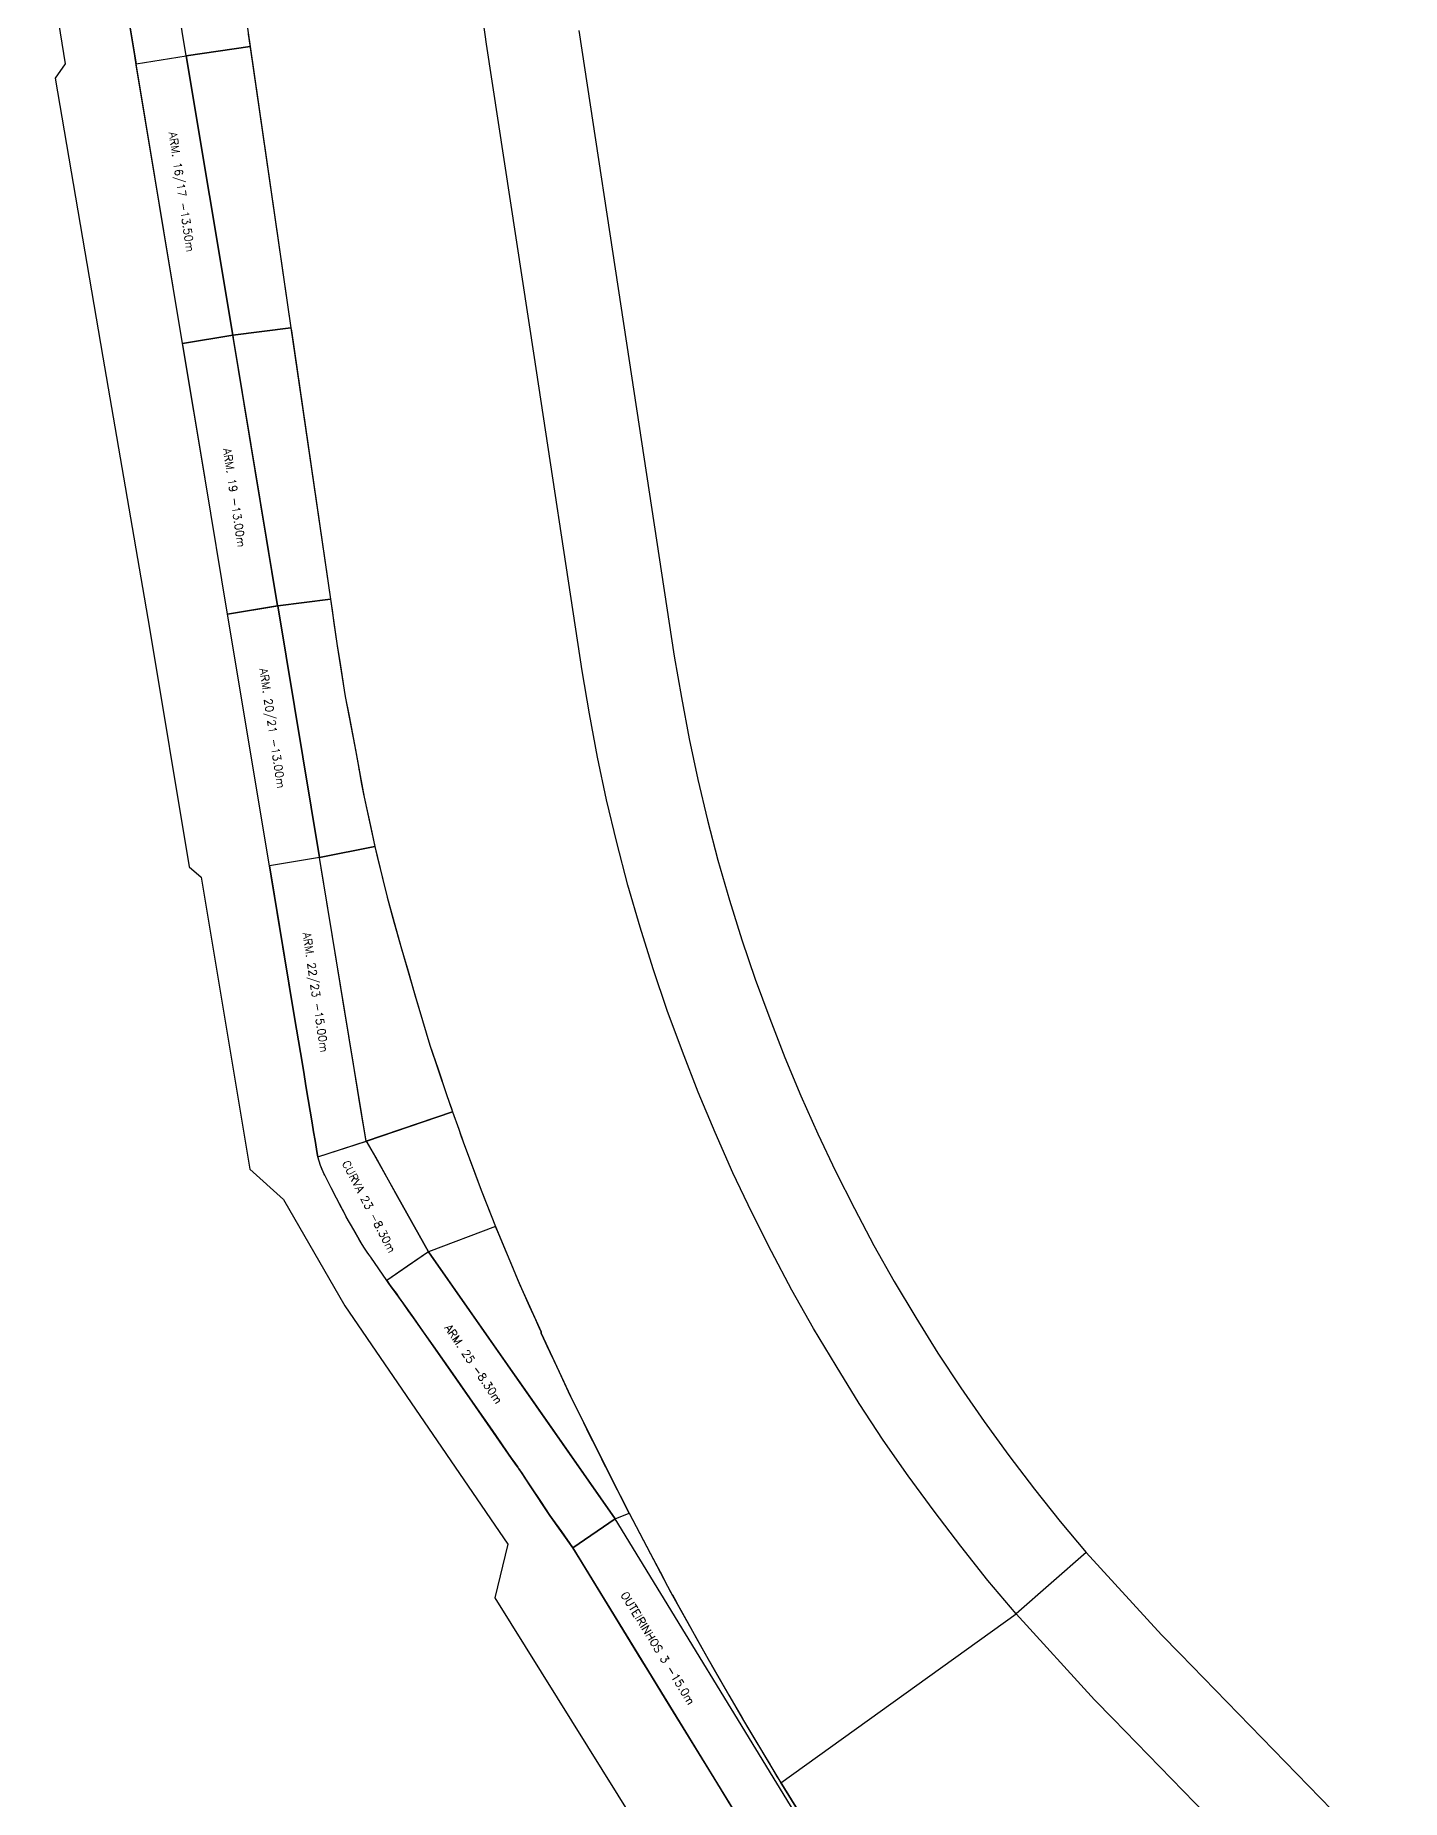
# Model space of a CAD drawing. Header units: metres. Extents: x 360306 to 369161, y 7338511 to 7354890.
# Drawn here: x 366251 to 367594, y 7350057 to 7351793 of the extents above; entities that cross this region are included whole.
import ezdxf

# ---------------------------------------------------------------- set-up
doc = ezdxf.new("R2010")
doc.units = ezdxf.units.M
doc.layers.add('04_SPA-MAN-BERÇOS-LIM CV_AREAS DE DRAGAGEM', color=7, linetype='Continuous')
doc.styles.add('PADRAO', font='simplex.shx')

msp = doc.modelspace()

# ---------------------------------------------------------------- linework, layer by layer
at = {"layer": '04_SPA-MAN-BERÇOS-LIM CV_AREAS DE DRAGAGEM'}
for points in [[(366366.7, 7351968.6), (366317.3, 7351960.3), (366349.8, 7351764.9), (366399.1, 7351773)], [(366366.7, 7351968.6), (366433.4, 7351977.3), (366461.8, 7351782), (366399.1, 7351773)], [(366461.8, 7351782), (366502, 7351505.4), (366444.7, 7351498), (366399.1, 7351773)], [(366349.7, 7351764.9), (366399.1, 7351773), (366444.7, 7351498), (366395.4, 7351489.8)], [(366444.7, 7351498), (366502, 7351505.4), (366540.9, 7351238.3), (366489, 7351231.7), (366488.9, 7351231.7)], [(366395.4, 7351489.8), (366444.7, 7351498), (366445.2, 7351495), (366488.9, 7351231.7), (366439.6, 7351223.5), (366417.5, 7351356.6)], [(366489, 7351231.7), (366540.9, 7351238.3), (366542.4, 7351227.4), (366544.3, 7351214.6), (366547.1, 7351194.8), (366550, 7351176.8), (366551.9, 7351164.1), (366554.7, 7351146.4), (366555.3, 7351142.4), (366559.1, 7351123), (366565.4, 7351090), (366566.7, 7351082.7), (366567.7, 7351077.4), (366568.1, 7351075.4), (366568.3, 7351074.4), (366568.4, 7351073.5), (366568.5, 7351072.9), (366568.6, 7351072.3), (366568.7, 7351071.8), (366568.8, 7351071.2), (366568.9, 7351070.8), (366569, 7351070.4), (366569.1, 7351069.9), (366569.2, 7351069.4), (366569.3, 7351069), (366569.3, 7351068.5), (366569.5, 7351067.6), (366571.5, 7351056.4), (366573.3, 7351046.4), (366573.9, 7351043.4), (366580.4, 7351013.7), (366584.5, 7350995), (366530.1, 7350984.1)], [(366489, 7351231.7), (366530.1, 7350984.1), (366480.8, 7350975.9), (366439.7, 7351223.5)], [(366530.1, 7350984.1), (366584.5, 7350995), (366592.4, 7350962.3), (366596.5, 7350945.2), (366602.3, 7350924.3), (366603.3, 7350920.8), (366610.1, 7350896.5), (366612.6, 7350887.7), (366617.1, 7350872.3), (366623.9, 7350849), (366631.3, 7350823.8), (366638.6, 7350799.5), (366646.6, 7350775.7), (366654.6, 7350751.9), (366657.6, 7350743.4), (366659.9, 7350737), (366660.9, 7350733.9), (366575.9, 7350705), (366570.2, 7350739.7), (366564.5, 7350774.5), (366553.1, 7350844), (366542.8, 7350906.5), (366531.7, 7350974)], [(366530.1, 7350984.1), (366480.8, 7350975.9), (366505.6, 7350826.7), (366511.4, 7350792.1), (366514.3, 7350774.8), (366517.1, 7350757.5), (366522.8, 7350723), (366524.2, 7350714.3), (366525.7, 7350705.7), (366527.2, 7350697.1), (366527.9, 7350692.7), (366528.2, 7350691.1), (366528.4, 7350689.4), (366575.9, 7350705)], [(366637.1, 7350596.1), (366611.4, 7350642.3), (366606.8, 7350650.6), (366585.3, 7350689.1), (366576.4, 7350705.1), (366660.9, 7350733.9), (366667, 7350716.8), (366669.2, 7350710.5), (366671.4, 7350704.2), (366680.2, 7350680.6), (366689, 7350656.9), (366695.9, 7350639.4), (366703.1, 7350621)], [(366637.1, 7350596.1), (366596.3, 7350568), (366588.4, 7350579.4), (366580.4, 7350590.9), (366579.9, 7350591.5), (366579.8, 7350591.7), (366579.5, 7350592.1), (366578.7, 7350593.4), (366577, 7350595.8), (366573.7, 7350600.8), (366570.9, 7350605), (366569.2, 7350608.1), (366556.4, 7350630.6), (366555.5, 7350632.2), (366551.8, 7350639.3), (366546.9, 7350648.8), (366541.5, 7350658.9), (366538.1, 7350665.5), (366533.1, 7350676.1), (366531, 7350680.9), (366528.4, 7350689.4), (366576.4, 7350705.1)], [(366820.9, 7350333.5), (366834.5, 7350338.9), (366811.6, 7350384.1), (366809.1, 7350389.2), (366807.6, 7350392.2), (366798.8, 7350409.9), (366796.7, 7350414.2), (366793, 7350421.7), (366790, 7350427.9), (366787.4, 7350433.1), (366784.6, 7350438.7), (366781.9, 7350444.3), (366777, 7350454.1), (366765.7, 7350478.2), (366758.5, 7350493.6), (366757, 7350496.8), (366756.9, 7350496.9), (366754, 7350503.2), (366750.3, 7350511.1), (366747.9, 7350516.1), (366747.9, 7350516.9), (366747.9, 7350517.5), (366747, 7350519.5), (366744.7, 7350524.7), (366742.7, 7350529.1), (366736.6, 7350542.6), (366725.3, 7350567.8), (366718.4, 7350584.5), (366712.9, 7350597.6), (366707.3, 7350611.1), (366703.1, 7350621), (366637.1, 7350596.1), (366717.9, 7350480.7), (366729.7, 7350463.8)], [(366616.7, 7350582.1), (366596.3, 7350568), (366597.3, 7350566.5), (366598.4, 7350565), (366600.6, 7350561.8), (366602.8, 7350558.7), (366605.3, 7350555.3), (366607.7, 7350551.8), (366610.2, 7350548.4), (366612.7, 7350545), (366617.6, 7350538.1), (366622.5, 7350531.3), (366632.1, 7350517.4), (366641.8, 7350503.6), (366661.1, 7350475.9), (366680.4, 7350448.2), (366699.7, 7350420.5), (366719, 7350392.8), (366722, 7350388.4), (366725.1, 7350384.1), (366725.2, 7350383.9), (366725.5, 7350383.4), (366725.6, 7350383.3), (366725.7, 7350383.2), (366726, 7350382.8), (366726.3, 7350382.3), (366727.4, 7350380.6), (366728.6, 7350378.9), (366733.2, 7350371.8), (366737.9, 7350364.8), (366747.3, 7350350.8), (366756.7, 7350336.7), (366768, 7350320.8), (366779.3, 7350305), (366820.9, 7350333.5), (366637.1, 7350596.1)], [(366820.9, 7350333.5), (366834.5, 7350338.9), (366845.2, 7350318.8), (366855.7, 7350298.8), (366865, 7350281.2), (366872.4, 7350267.2), (366876.6, 7350259.3), (366877.1, 7350258.5), (366881, 7350251.5), (366882.4, 7350248.9), (366893.2, 7350229.5), (366902.2, 7350213.2), (366917.9, 7350185.3), (366932.5, 7350160), (366945.9, 7350136.8), (366950.4, 7350129.3), (366958.2, 7350116.1), (366965.7, 7350103.7), (366973.2, 7350091.2), (366979.8, 7350079.9), (366984.6, 7350072.2), (367007.9, 7350034.6), (367004, 7350033.5)]]:
    msp.add_lwpolyline(points, close=True, dxfattribs=at)
for points in [[(366941.1, 7350040.6), (366920.8, 7350073.8), (366870.3, 7350156.1), (366852.9, 7350184.6), (366847.5, 7350193.3), (366824.8, 7350230.5), (366787.7, 7350291.1), (366779.3, 7350305), (366756.7, 7350336.7), (366756, 7350337.7), (366737.9, 7350364.8), (366728.6, 7350378.9), (366726.3, 7350382.3), (366725.7, 7350383.2), (366725.5, 7350383.4), (366725.4, 7350383.7), (366725.1, 7350384.1), (366723.8, 7350385.9), (366719, 7350392.8), (366680.4, 7350448.2), (366641.8, 7350503.6), (366622.5, 7350531.3), (366617.3, 7350538.4), (366612.3, 7350545.6), (366602.8, 7350558.6), (366600.6, 7350561.8), (366598.4, 7350565), (366596.3, 7350568), (366588.4, 7350579.4), (366580.4, 7350590.9), (366579.9, 7350591.5), (366579.8, 7350591.7), (366579.5, 7350592.1), (366578.7, 7350593.4), (366577, 7350595.8), (366573.7, 7350600.8), (366570.9, 7350605), (366563.7, 7350617.8), (366556.4, 7350630.6), (366555.5, 7350632.2), (366546.9, 7350648.8), (366541.5, 7350658.9), (366538.1, 7350665.5), (366535.3, 7350671.4), (366534.8, 7350672.5), (366531, 7350680.9), (366528.4, 7350689.4), (366528.2, 7350691.1), (366527.9, 7350692.7), (366527.2, 7350697.1), (366525.7, 7350705.7), (366524.2, 7350714.3), (366522.8, 7350723), (366517.1, 7350757.5), (366514.3, 7350774.8), (366511.4, 7350792.1), (366505.6, 7350826.7), (366482.4, 7350965.8), (366480.8, 7350975.9), (366439.6, 7351223.5), (366417.5, 7351356.6), (366395.9, 7351486.9), (366395.4, 7351489.8), (366349.9, 7351764), (366347.8, 7351777), (366317.3, 7351960.3)], [(366250.6, 7351948.4), (366280.1, 7351765), (366270, 7351750.8), (366317.1, 7351476.4), (366362.9, 7351209.8), (366401.9, 7350974.9), (366413.7, 7350964.7), (366461.7, 7350677.3), (366494.6, 7350647.6), (366554.9, 7350542.8), (366715.3, 7350308.4), (366702.6, 7350255.8), (366869, 7349988.2)], [(366460, 7351794.3), (366461.9, 7351781.2), (366502, 7351505.4), (366502.5, 7351502.4), (366540.9, 7351238.3), (366547.5, 7351192.4), (366555.3, 7351142.4), (366564.8, 7351093.2), (366573.9, 7351043.5), (366584.5, 7350995), (366586.6, 7350986.3), (366596.5, 7350945.2), (366610.1, 7350896.5), (366624.1, 7350848), (366638.6, 7350799.5), (366654.6, 7350751.9), (366660.9, 7350733.9), (366667, 7350716.8), (366671.4, 7350704.2), (366689, 7350656.9), (366703.1, 7350621), (366727.1, 7350563.6), (366747.9, 7350517.5), (366747.9, 7350516.1), (366777, 7350454.1), (366816.4, 7350374.4), (366834.5, 7350338.9), (366875.7, 7350260.9), (366910.6, 7350198.1), (366946.9, 7350135.1), (366983.8, 7350073.5), (367215.1, 7350239.8), (367215.1, 7350239.9), (367187.4, 7350272.7), (367160.6, 7350306.4), (367134.5, 7350340.8), (367108.9, 7350375.7), (367084.5, 7350410.9), (367060.8, 7350447), (367038, 7350483.9), (367015.9, 7350520.7), (366994.7, 7350558.4), (366974.7, 7350596.4), (366955.1, 7350634.9), (366936.6, 7350673.8), (366919, 7350713.4), (366902.6, 7350753.1), (366886.9, 7350793.1), (366872.1, 7350833.6), (366858.1, 7350874.5), (366845.3, 7350915.7), (366833.3, 7350957), (366822.4, 7350998.7), (366812.4, 7351040.7), (366803.6, 7351082.8), (366795.6, 7351125.3), (366788.4, 7351167.7), (366741.4, 7351476.1), (366694.3, 7351784.5), (366685.3, 7351848.6)], [(366785.1, 7351797.8), (366832.1, 7351490.1), (366879, 7351182.3), (366886, 7351141.4), (366893.7, 7351100.7), (366902, 7351060.8), (366911.5, 7351020.8), (366921.8, 7350981.4), (366933.2, 7350942.2), (366945.4, 7350903), (366958.6, 7350864.3), (366972.8, 7350825.6), (366987.7, 7350787.3), (367003.4, 7350749.6), (367020.1, 7350712.1), (367037.4, 7350675.4), (367056.2, 7350638.7), (367075.3, 7350602.3), (367095.3, 7350566.8), (367116.4, 7350531.6), (367138.2, 7350496.3), (367160.6, 7350462.3), (367183.6, 7350429), (367208.1, 7350395.7), (367233.1, 7350362.7), (367258.4, 7350330.9), (367284.1, 7350300.4), (367215.1, 7350239.9), (367187.4, 7350272.7), (367160.6, 7350306.4), (367134.5, 7350340.8), (367108.9, 7350375.7), (367084.5, 7350410.9), (367060.8, 7350447), (367038, 7350483.9), (367015.9, 7350520.7), (366994.7, 7350558.4), (366974.7, 7350596.4), (366955.1, 7350634.9), (366936.6, 7350673.8), (366919, 7350713.4), (366902.6, 7350753.1), (366886.9, 7350793.1), (366872.1, 7350833.6), (366858.1, 7350874.5), (366845.3, 7350915.7), (366833.3, 7350957), (366822.4, 7350998.7), (366812.4, 7351040.7), (366803.6, 7351082.8), (366795.6, 7351125.3), (366788.4, 7351167.7), (366741.4, 7351476.1), (366694.3, 7351784.5), (366685.3, 7351848.6)], [(366961.4, 7350007.4), (367004, 7350033.5), (366820.9, 7350333.5), (366779.3, 7350305), (366961.4, 7350007.4)], [(367594.3, 7349976.3), (367376.4, 7350200.5), (367358.1, 7350219.3), (367284.1, 7350300.4), (367215.1, 7350239.9), (367292.2, 7350155.4), (367310.5, 7350136.6), (367528.4, 7349912.3)], [(367007.9, 7350034.6), (366984.6, 7350072.2), (366983.8, 7350073.6), (367215.1, 7350239.9), (367215.1, 7350239.9), (367292.2, 7350155.4), (367310.5, 7350136.6), (367528.4, 7349912.3)]]:
    msp.add_lwpolyline(points, dxfattribs=at)

# ---------------------------------------------------------------- texts
at = {"layer": '04_SPA-MAN-BERÇOS-LIM CV_AREAS DE DRAGAGEM', "style": 'PADRAO'}
for s, rotation, p in [('ARM. 16/17 -13.50m', 278.4958, (366381.9, 7351697.3)), ('ARM. 19 -13.00m', 278.4958, (366435.3, 7351386.1)), ('ARM. 20/21 -13.00m', 278.4958, (366471.1, 7351169.6)), ('ARM. 22/23 -15.00m', 278.4958, (366513.6, 7350909.8)), ('CURVA 23 -8.30m', 297.5097, (366552, 7350683.4, -8.3)), ('ARM. 25 -8.30m', 304.1613, (366652.6, 7350521.3)), ('OUTEIRINHOS 3 -15.0m', 301.5839, (366825.9, 7350258.7))]:
    msp.add_text(s, height=7.875, rotation=rotation, dxfattribs=at).set_placement(p)

doc.saveas('drawing.dxf')
